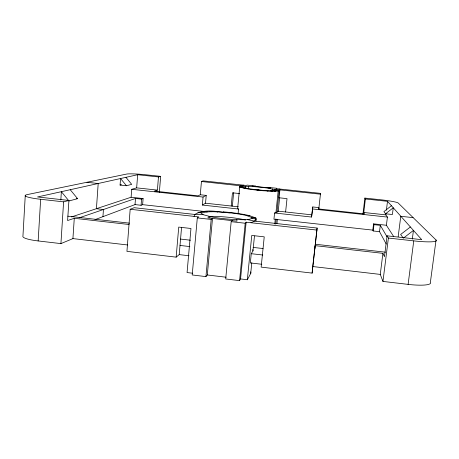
<?xml version="1.0" encoding="UTF-8"?>
<svg xmlns="http://www.w3.org/2000/svg" width="459" height="459" viewBox="0 0 459 459"><rect width="100%" height="100%" fill="white"/><g stroke="black" fill="none" stroke-linecap="round" stroke-linejoin="round"><path stroke-width="0.69" d="M25.268 195.362L22.95 235.983A24.373 4.097 2.9 0 0 38.154 240.941L60.921 243.609L72.924 238.6L127.533 244.963M38.154 240.941L40.65 199.292A24.556 2.863 3.8 0 1 27.161 194.616L126.667 174.059A15.967 1.302 4.9 0 1 145.916 174.793L160.661 176.359L159.348 192.424M60.829 200.055L61.363 191.684L137.677 174.718L158.481 176.939L160.661 176.359M60.921 243.609L63.6 201.851L68.925 200.457L67.611 220.544L74.272 218.283L129.105 224.508M72.924 238.6L74.272 218.283M102.936 216.671L103.447 209.511L135.503 198.454L141.556 199.114L143.105 198.558L142.629 204.657L141.074 205.265L135.021 204.599L94.956 219.66M126.46 185.746L120.08 185.057L120.562 178.534L126.46 185.746L131.687 184.357L125.95 177.335M255.956 221.169L256.168 219.046L252.048 218.432C247.281 220.463 241.813 219.494 236.764 219.654A25.434 3.219 5.4 0 1 210.922 216.78L203.113 214.663L194.805 214.451L134.189 207.709L130.172 209.27L126.942 251.366L176.153 257.143L179.211 254.607L181.575 227.262M71.472 216.935L131.108 197.238L131.716 189.303L136.656 187.863L157.408 190.112L158.481 176.939M135.021 204.599L135.503 198.454M136.656 187.863L137.677 174.718M141.074 205.265L141.556 199.114M176.153 257.143L178.735 227.102L190.961 228.484L187.071 272.554L192.39 273.191M197.301 217.893L192.206 274.964L205.936 276.605L207.296 274.97L212.506 218.45L211.186 219.442L197.301 217.893L198.776 216.918L130.172 209.27M157.408 190.112L154.442 191.122L198.047 195.855L200.267 194.759L201.455 181.512L203.085 180.875L246.449 185.488L247.017 185.115L255.611 186.027L255.106 186.411M202.356 205.058L203.073 197.054L206.229 195.402L205.523 203.205L202.356 205.058L238.537 209.034L238.072 213.831M205.936 276.605L211.186 219.442M232.265 220.653L231.175 221.674L225.696 278.969L239.569 280.627L240.556 278.94L247.344 279.749L251.762 235.438L264.235 236.85L261.148 267.121L312.126 273.111L317.123 228.048L254.516 221.089L247.303 219.568M231.216 206.016L232.472 192.803L239.587 193.572M232.357 206.068L233.637 192.717M314.811 248.732L315.046 246.259M245.536 188.247L245.72 186.36L252.45 186.555A17.103 1.457 5.7 0 1 269.066 188.322L279.192 190.755L279.91 189.871L320.445 194.186L320.531 193.371L276.238 188.655L276.593 188.259L267.953 187.341L267.54 187.731M248.497 188.89L248.738 186.383M239.569 280.627L245.209 223.24L246.139 222.196L316.934 230.085M312.126 273.111L312.705 267.201M240.556 278.94L246.139 222.196M254.464 236.035L252.978 250.907L251.257 253.689L250.333 262.927L261.808 264.269M247.344 279.749L250.717 273.432L251.784 262.777M272.061 191.409L272.319 188.896M274.539 191.346L274.734 189.447L279.91 189.871L279.083 197.777L287.013 198.632L285.607 211.972M274.585 212.987L311.529 217.044L311.908 214.852L277.701 211.106L276.955 212.322L274.585 212.987L273.943 219.184L372.8 230.12L373.207 230.969L379.524 231.669L386.226 244.022M274.775 223.952L275.285 218.977M275.928 212.81L278.183 191.099L279.192 190.755L276.955 212.322M275.727 224.09L276.243 219.155M276.932 223.544L277.368 219.339M278.171 211.633L279.634 197.617M311.529 217.044L312.78 206.952L318.948 207.617L318.821 208.965L364.452 213.917L363.769 212.477L365.387 198.971L364.871 198.087L380.471 199.745A16.604 1.383 6.5 0 1 398.177 202.998L436.05 240.005L430.393 282.187A25.377 4.567 8 0 1 408.108 284.379L382.961 281.424L380.27 274.407L382.892 253.345L315.103 245.645M311.982 214.192L312.78 206.952M318.781 209.029L320.531 193.371M317.123 228.048L312.768 266.541L380.27 274.407M362.949 214.118L364.871 198.087M372.8 230.12L373.569 223.854L386.398 225.26L393.644 236.5M373.207 230.969L373.982 224.652L373.569 223.854M379.524 231.669L380.304 225.346L373.982 224.652M386.398 225.26L387.413 217.084L385.818 214.864L385.99 213.51M386.409 210.124L387.499 201.329L365.387 198.971M387.499 201.329L421.729 239.678L387.075 235.828L384.464 256.679L382.892 253.345M382.961 281.424L388.394 238.055L387.075 235.828M398.171 236.764L400.776 216.298L413.066 217.629M412.308 239.162L413.439 230.429L403.352 238.164L400.638 234.474L410.363 227.004M408.108 284.379L413.76 240.877A25.578 3.19 7.3 0 0 436.05 240.005M250.935 222.73L254.516 221.089L256.168 219.046L255.904 218.036L249.748 215.713L246.615 215.575A25.434 3.219 5.4 0 0 230.211 212.861C220.854 212.425 211.111 210.52 201.903 212.873L201.639 213.693L203.113 214.663M194.048 216.39L194.805 214.451C205.299 208.266 218.748 212.178 230.211 212.861M391.424 205.752L383.925 211.588L385.543 213.785L392.411 214.525L393.254 207.795L385.543 213.785M210.922 216.78L207.761 217.916L237.045 221.181L236.764 219.654M79.166 217.841L103.447 209.511L96.419 208.725L98.197 183.52L86.923 182.298M276.416 190.359C270.322 191.529 263.982 190.324 257.843 189.877A17.103 1.457 5.7 0 1 246.15 188.184L242.593 187.134L239.816 187.002L239.753 186.549L241.067 185.734L243.471 185.172M70.227 189.71L77.582 198.678L68.976 200.962L61.363 191.684L37.529 196.963L68.925 200.457M120.08 185.057L121.428 184.713M238.537 209.034L237.728 208.615L237.682 208.013L239.753 186.549L245.72 186.36L201.455 181.512M269.066 188.322L270.54 188.052L252.123 186.09L252.45 186.555M239.816 187.002L243.93 188.23A19.909 1.698 5.7 0 0 262.869 190.714L272.359 191.265L278.183 191.099M243.93 188.23L246.15 188.184M197.818 212.574L201.903 212.873M200.267 194.759L206.229 195.402M363.769 212.477L385.818 214.864M131.716 189.303L203.073 197.054M312.424 208.937L387.413 217.084M205.523 203.205L238.307 206.797M131.108 197.238L143.105 198.558M142.629 204.657L206.642 211.737M76.269 198.535L77.582 198.678M40.65 199.292L63.6 201.851M388.394 238.055L413.76 240.877M231.175 221.674L245.209 223.24M67.8 216.166L129.558 223.166M315.31 244.234L385.526 252.198M246.615 215.575L251.859 217.572L255.904 218.036M180.502 239.07L190.451 240.212M253.098 247.401L263.076 248.543M180.003 245.439L189.825 246.575M251.257 253.689L262.755 255.015M179.211 254.607L189.016 255.755M207.296 274.97L226.138 277.219M204.146 211.421L207.296 211.874M257.843 189.877L262.869 190.714L262.387 190.313M209.62 211.278L211.995 211.748M273.524 190.795L275.859 191.271M270.517 190.783L272.359 191.265M266.702 190.726L267.93 191.076M216.149 211.433L217.612 212.029M223.826 212.259L223.332 211.874A29.605 3.752 5.4 0 1 249.748 215.713M279.244 188.976L279.91 189.871M380.304 225.346L387.012 236.752M251.859 217.572L252.048 218.432M242.524 186.744L242.593 187.134M252.743 249.57L252.978 250.907M208.747 216.396A25.411 3.379 5.4 0 1 245.576 220.033M250.511 271.871A29.307 5.91 5.3 0 1 250.717 273.432M256.908 190.026A17.098 1.532 5.7 0 1 259.398 190.256M261.355 190.462A17.098 1.532 5.7 0 1 263.495 190.714"/></g></svg>
